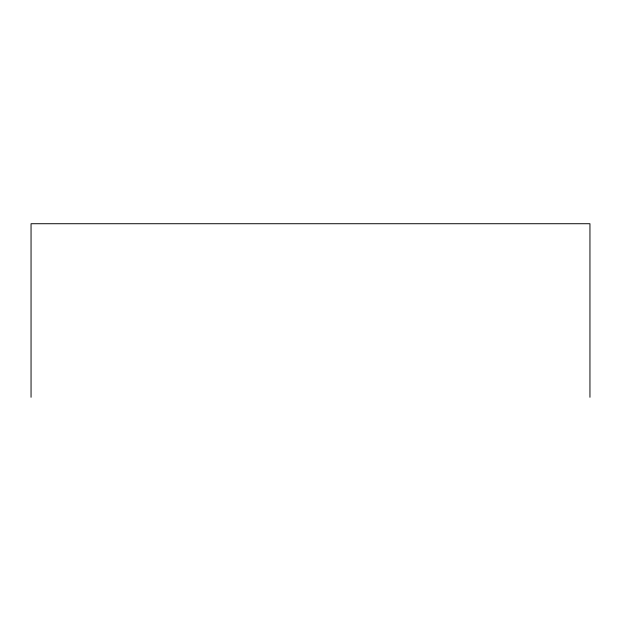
<?xml version="1.0" encoding="UTF-8"?>
<svg xmlns="http://www.w3.org/2000/svg" width="621" height="621" viewBox="0 0 621 621"><rect width="100%" height="100%" fill="white"/><g stroke="black" fill="none" stroke-linecap="round" stroke-linejoin="round"><path stroke-width="0.93" d="M589.95 397.277L589.95 223.723L31.05 223.723L31.05 397.277"/></g></svg>
